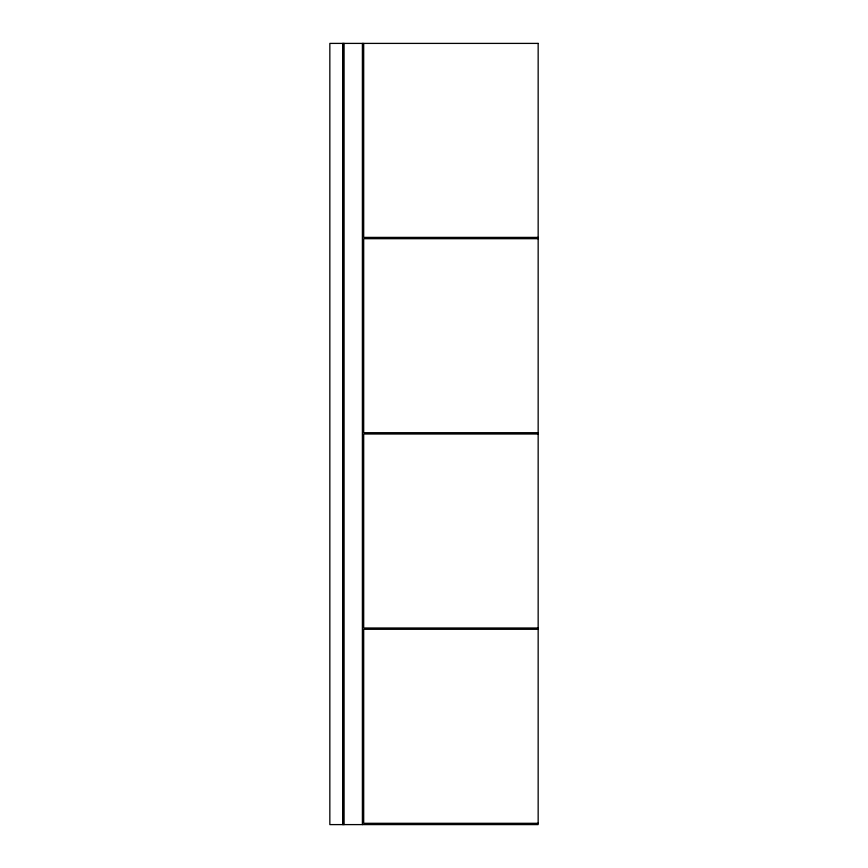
<?xml version="1.0" encoding="UTF-8"?>
<svg xmlns="http://www.w3.org/2000/svg" width="868" height="868" viewBox="0 0 868 868"><rect width="100%" height="100%" fill="white"/><g stroke="black" fill="none" stroke-linecap="round" stroke-linejoin="round"><path stroke-width="1.3" d="M538.16 237.398L363.692 237.398L363.692 43.4M538.16 238.7L363.692 238.7L363.692 432.698L538.16 432.698M538.16 434L363.692 434L363.692 627.998L538.16 627.998M538.16 629.3L363.692 629.3L363.692 823.298L538.16 823.298M362.39 43.4L362.39 824.6M344.086 43.4L344.086 824.6M343.175 43.4L343.175 824.6M342.86 43.4L342.86 824.6M538.16 43.4L329.84 43.4L329.84 824.6L538.16 824.6L538.16 43.4"/></g></svg>
